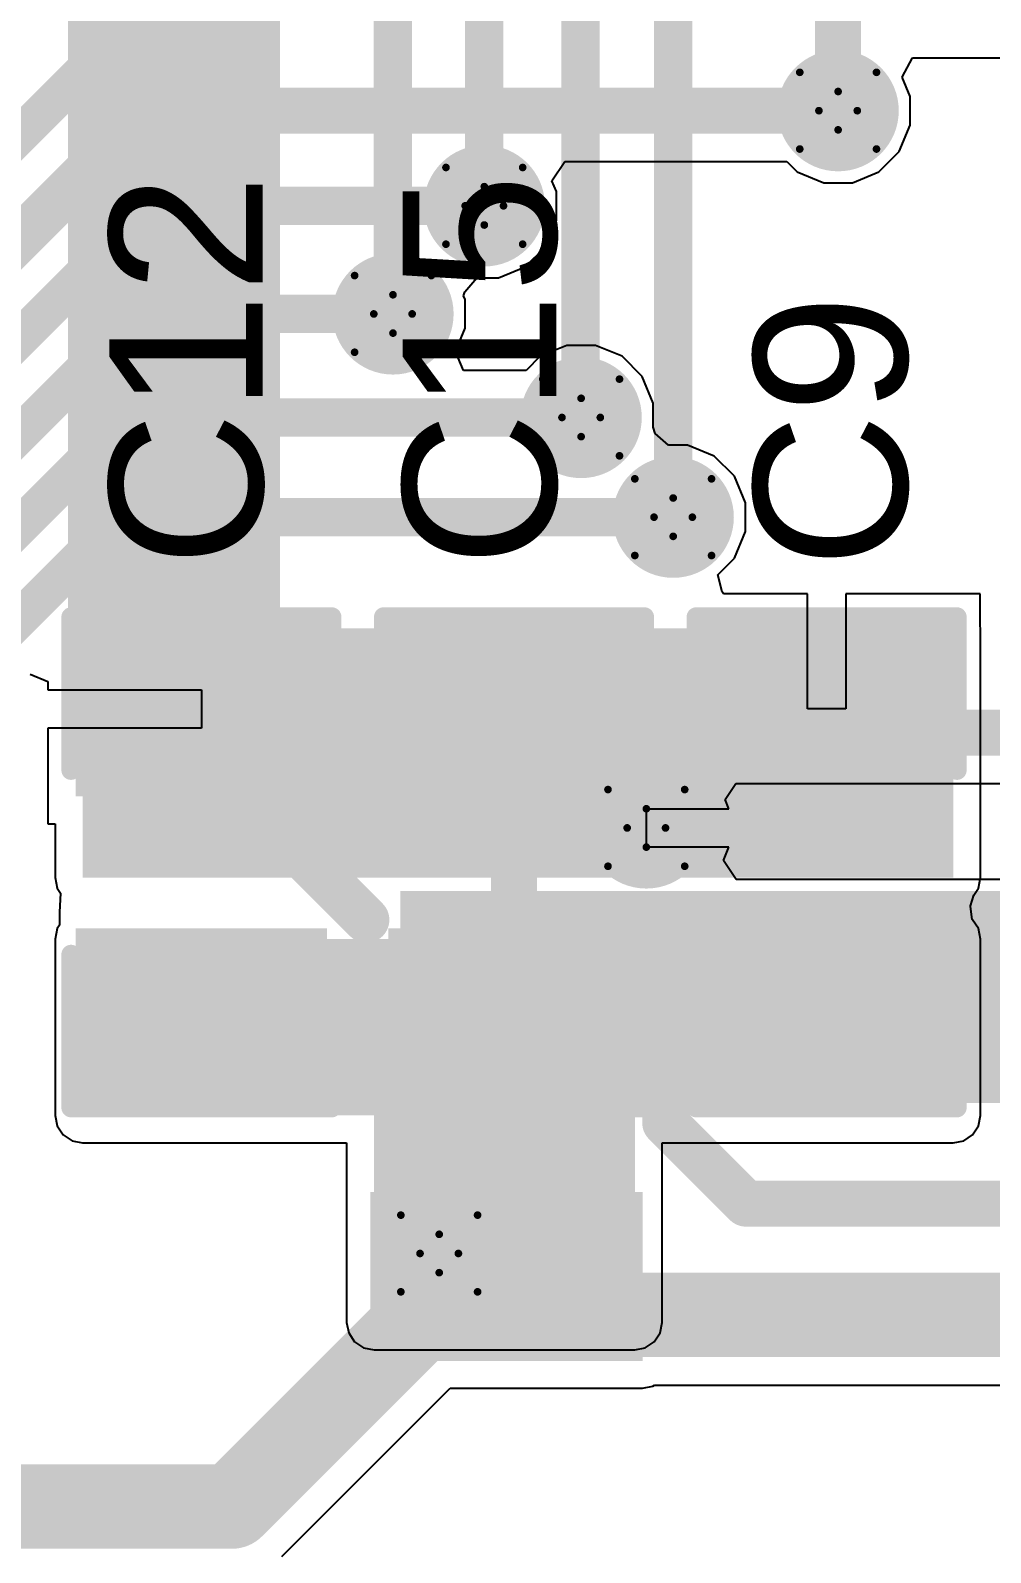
# Model space of a CAD drawing. Header units: inches. Extents: x -48 to 200, y -49 to 27.
# Drawn here: x 2.8284 to 3.0787, y 0.445 to 0.8419 of the extents above; entities that cross this region are included whole.
import ezdxf

# ---------------------------------------------------------------- set-up
doc = ezdxf.new("R2010")
doc.units = ezdxf.units.IN
doc.header["$MEASUREMENT"] = 0
for name, color, linetype in [('Bottom Layer', 5, 'Continuous'), ('Bottom Overlay', 54, 'Continuous'), ('Bottom Paste', 16, 'Continuous'), ('Bottom Solder', 6, 'Continuous'), ('Drill Drawing', 1, 'Continuous'), ('Top Layer', 1, 'Continuous'), ('Top Overlay', 2, 'Continuous'), ('Top Paste', 8, 'Continuous'), ('Top Solder', 216, 'Continuous'), ('Via Holes', 16, 'Continuous')]:
    doc.layers.add(name, color=color, linetype=linetype)
doc.styles.add('Arial', font='', dxfattribs={"height": 0.2})
doc.styles.get('Arial').set_extended_font_data('Arial')

# ---------------------------------------------------------------- blocks, each defined once
blk = doc.blocks.new('LQFP_100_B_37')
at = {"layer": 'Bottom Layer'}
for points in [[(0.28149605, -0.0925197), (0.32874015, -0.0925197), (0.32874015, -0.1043307), (0.28149605, -0.1043307)], [(0.28149605, -0.1122047), (0.32874015, -0.1122047), (0.32874015, -0.1240157), (0.28149605, -0.1240157)], [(0.28149605, -0.1318898), (0.32874015, -0.1318898), (0.32874015, -0.1437008), (0.28149605, -0.1437008)], [(0.28149605, -0.1515748), (0.32874015, -0.1515748), (0.32874015, -0.1633858), (0.28149605, -0.1633858)], [(0.28149605, -0.1712598), (0.32874015, -0.1712598), (0.32874015, -0.1830708), (0.28149605, -0.1830708)], [(0.28149605, -0.1909448), (0.32874015, -0.1909448), (0.32874015, -0.2027558), (0.28149605, -0.2027558)], [(0.28149605, -0.2106299), (0.32874015, -0.2106299), (0.32874015, -0.2224409), (0.28149605, -0.2224409)], [(0.28149605, -0.230315), (0.32874015, -0.230315), (0.32874015, -0.242126), (0.28149605, -0.242126)], [(0.0649606, -0.28149605), (0.0649606, -0.32874015), (0.0531496, -0.32874015), (0.0531496, -0.28149605)], [(0.0846457, -0.28149605), (0.0846457, -0.32874015), (0.0728347, -0.32874015), (0.0728347, -0.28149605)], [(0.1043307, -0.28149605), (0.1043307, -0.32874015), (0.0925197, -0.32874015), (0.0925197, -0.28149605)], [(0.1240158, -0.28149605), (0.1240158, -0.32874015), (0.1122048, -0.32874015), (0.1122048, -0.28149605)], [(0.1437008, -0.28149605), (0.1437008, -0.32874015), (0.1318898, -0.32874015), (0.1318898, -0.28149605)], [(0.1633858, -0.28149605), (0.1633858, -0.32874015), (0.1515748, -0.32874015), (0.1515748, -0.28149605)], [(0.1830709, -0.28149605), (0.1830709, -0.32874015), (0.1712599, -0.32874015), (0.1712599, -0.28149605)], [(0.2027559, -0.28149605), (0.2027559, -0.32874015), (0.1909449, -0.32874015), (0.1909449, -0.28149605)], [(0.222441, -0.28149605), (0.222441, -0.32874015), (0.21063, -0.32874015), (0.21063, -0.28149605)], [(0.242126, -0.28149605), (0.242126, -0.32874015), (0.230315, -0.32874015), (0.230315, -0.28149605)]]:
    blk.add_hatch(color=5, dxfattribs=at).paths.add_polyline_path(points)
at = {"layer": 'Bottom Paste'}
for points in [[(0.28149605, -0.0925197), (0.32874015, -0.0925197), (0.32874015, -0.1043307), (0.28149605, -0.1043307)], [(0.28149605, -0.1122047), (0.32874015, -0.1122047), (0.32874015, -0.1240157), (0.28149605, -0.1240157)], [(0.28149605, -0.1318898), (0.32874015, -0.1318898), (0.32874015, -0.1437008), (0.28149605, -0.1437008)], [(0.28149605, -0.1515748), (0.32874015, -0.1515748), (0.32874015, -0.1633858), (0.28149605, -0.1633858)], [(0.28149605, -0.1712598), (0.32874015, -0.1712598), (0.32874015, -0.1830708), (0.28149605, -0.1830708)], [(0.28149605, -0.1909448), (0.32874015, -0.1909448), (0.32874015, -0.2027558), (0.28149605, -0.2027558)], [(0.28149605, -0.2106299), (0.32874015, -0.2106299), (0.32874015, -0.2224409), (0.28149605, -0.2224409)], [(0.28149605, -0.230315), (0.32874015, -0.230315), (0.32874015, -0.242126), (0.28149605, -0.242126)], [(0.0649606, -0.28149605), (0.0649606, -0.32874015), (0.0531496, -0.32874015), (0.0531496, -0.28149605)], [(0.0846457, -0.28149605), (0.0846457, -0.32874015), (0.0728347, -0.32874015), (0.0728347, -0.28149605)], [(0.1043307, -0.28149605), (0.1043307, -0.32874015), (0.0925197, -0.32874015), (0.0925197, -0.28149605)], [(0.1240158, -0.28149605), (0.1240158, -0.32874015), (0.1122048, -0.32874015), (0.1122048, -0.28149605)], [(0.1437008, -0.28149605), (0.1437008, -0.32874015), (0.1318898, -0.32874015), (0.1318898, -0.28149605)], [(0.1633858, -0.28149605), (0.1633858, -0.32874015), (0.1515748, -0.32874015), (0.1515748, -0.28149605)], [(0.1830709, -0.28149605), (0.1830709, -0.32874015), (0.1712599, -0.32874015), (0.1712599, -0.28149605)], [(0.2027559, -0.28149605), (0.2027559, -0.32874015), (0.1909449, -0.32874015), (0.1909449, -0.28149605)], [(0.222441, -0.28149605), (0.222441, -0.32874015), (0.21063, -0.32874015), (0.21063, -0.28149605)], [(0.242126, -0.28149605), (0.242126, -0.32874015), (0.230315, -0.32874015), (0.230315, -0.28149605)]]:
    blk.add_hatch(color=16, dxfattribs=at).paths.add_polyline_path(points)
at = {"layer": 'Bottom Solder'}
for points in [[(0.27749605, -0.0885197), (0.33274015, -0.0885197), (0.33274015, -0.1083307), (0.27749605, -0.1083307)], [(0.27749605, -0.1082047), (0.33274015, -0.1082047), (0.33274015, -0.1280157), (0.27749605, -0.1280157)], [(0.27749605, -0.1278898), (0.33274015, -0.1278898), (0.33274015, -0.1477008), (0.27749605, -0.1477008)], [(0.27749605, -0.1475748), (0.33274015, -0.1475748), (0.33274015, -0.1673858), (0.27749605, -0.1673858)], [(0.27749605, -0.1672598), (0.33274015, -0.1672598), (0.33274015, -0.1870708), (0.27749605, -0.1870708)], [(0.27749605, -0.1869448), (0.33274015, -0.1869448), (0.33274015, -0.2067558), (0.27749605, -0.2067558)], [(0.27749605, -0.2066299), (0.33274015, -0.2066299), (0.33274015, -0.2264409), (0.27749605, -0.2264409)], [(0.27749605, -0.226315), (0.33274015, -0.226315), (0.33274015, -0.246126), (0.27749605, -0.246126)], [(0.0689606, -0.27749605), (0.0689606, -0.33274015), (0.0491496, -0.33274015), (0.0491496, -0.27749605)], [(0.0886457, -0.27749605), (0.0886457, -0.33274015), (0.0688347, -0.33274015), (0.0688347, -0.27749605)], [(0.1083307, -0.27749605), (0.1083307, -0.33274015), (0.0885197, -0.33274015), (0.0885197, -0.27749605)], [(0.1280158, -0.27749605), (0.1280158, -0.33274015), (0.1082048, -0.33274015), (0.1082048, -0.27749605)], [(0.1477008, -0.27749605), (0.1477008, -0.33274015), (0.1278898, -0.33274015), (0.1278898, -0.27749605)], [(0.1673858, -0.27749605), (0.1673858, -0.33274015), (0.1475748, -0.33274015), (0.1475748, -0.27749605)], [(0.1870709, -0.27749605), (0.1870709, -0.33274015), (0.1672599, -0.33274015), (0.1672599, -0.27749605)], [(0.2067559, -0.27749605), (0.2067559, -0.33274015), (0.1869449, -0.33274015), (0.1869449, -0.27749605)], [(0.226441, -0.27749605), (0.226441, -0.33274015), (0.20663, -0.33274015), (0.20663, -0.27749605)], [(0.246126, -0.27749605), (0.246126, -0.33274015), (0.226315, -0.33274015), (0.226315, -0.27749605)]]:
    blk.add_hatch(color=6, dxfattribs=at).paths.add_polyline_path(points)
at = {"layer": 'Bottom Overlay'}
blk.add_lwpolyline([(0.255, -0.285, 0.012, 0.012, 0), (0.285, -0.255, 0.012, 0.012, 0)], format="xyseb", dxfattribs=at)
for points in [[(0.282, -0.255, 0.006, 0.006, 1), (0.288, -0.255, 0.006, 0.006, 1)], [(0.252, -0.285, 0.006, 0.006, 1), (0.258, -0.285, 0.006, 0.006, 1)]]:
    blk.add_lwpolyline(points, format="xyseb", close=True, dxfattribs=at)
blk = doc.blocks.new('CAP_0805_63')
at = {"layer": 'Top Layer'}
for points in [[(-0.06, 0.03), (-0.02, 0.03), (-0.02, -0.03), (-0.06, -0.03)], [(0.02, 0.03), (0.06, 0.03), (0.06, -0.03), (0.02, -0.03)]]:
    blk.add_hatch(color=1, dxfattribs=at).paths.add_polyline_path(points)
at = {"layer": 'Top Paste'}
for points in [[(-0.06, 0.03), (-0.02, 0.03), (-0.02, -0.03), (-0.06, -0.03)], [(0.02, 0.03), (0.06, 0.03), (0.06, -0.03), (0.02, -0.03)]]:
    blk.add_hatch(color=8, dxfattribs=at).paths.add_polyline_path(points)
at = {"layer": 'Top Solder'}
for points in [[(-0.0627559, 0.0327559), (-0.0172441, 0.0327559), (-0.0172441, -0.0327559), (-0.0627559, -0.0327559)], [(0.0172441, 0.0327559), (0.0627559, 0.0327559), (0.0627559, -0.0327559), (0.0172441, -0.0327559)]]:
    blk.add_hatch(color=216, dxfattribs=at).paths.add_polyline_path(points)
at = {"layer": 'Top Overlay'}
for points in [[(-0.024, 0.034, 0.005, 0.005, 0), (-0.064, 0.034, 0.005, 0.005, 0)], [(-0.064, -0.034, 0.005, 0.005, 0), (-0.064, 0.034, 0.005, 0.005, 0)], [(0.064, 0.034, 0.005, 0.005, 0), (0.024, 0.034, 0.005, 0.005, 0)], [(0.064, -0.034, 0.005, 0.005, 0), (0.064, 0.034, 0.005, 0.005, 0)], [(-0.024, -0.034, 0.005, 0.005, 0), (-0.064, -0.034, 0.005, 0.005, 0)], [(0.064, -0.034, 0.005, 0.005, 0), (0.024, -0.034, 0.005, 0.005, 0)]]:
    blk.add_lwpolyline(points, format="xyseb", dxfattribs=at)
for points in [[(-0.06525, 0.034, 0.0025, 0.0025, 1), (-0.06275, 0.034, 0.0025, 0.0025, 1)], [(-0.06525, 0.034, 0.0025, 0.0025, 1), (-0.06275, 0.034, 0.0025, 0.0025, 1)], [(-0.02525, 0.034, 0.0025, 0.0025, 1), (-0.02275, 0.034, 0.0025, 0.0025, 1)], [(0.02275, 0.034, 0.0025, 0.0025, 1), (0.02525, 0.034, 0.0025, 0.0025, 1)], [(0.06275, 0.034, 0.0025, 0.0025, 1), (0.06525, 0.034, 0.0025, 0.0025, 1)], [(0.06275, 0.034, 0.0025, 0.0025, 1), (0.06525, 0.034, 0.0025, 0.0025, 1)], [(-0.06525, -0.034, 0.0025, 0.0025, 1), (-0.06275, -0.034, 0.0025, 0.0025, 1)], [(-0.06525, -0.034, 0.0025, 0.0025, 1), (-0.06275, -0.034, 0.0025, 0.0025, 1)], [(-0.02525, -0.034, 0.0025, 0.0025, 1), (-0.02275, -0.034, 0.0025, 0.0025, 1)], [(0.02275, -0.034, 0.0025, 0.0025, 1), (0.02525, -0.034, 0.0025, 0.0025, 1)], [(0.06275, -0.034, 0.0025, 0.0025, 1), (0.06525, -0.034, 0.0025, 0.0025, 1)], [(0.06275, -0.034, 0.0025, 0.0025, 1), (0.06525, -0.034, 0.0025, 0.0025, 1)]]:
    blk.add_lwpolyline(points, format="xyseb", close=True, dxfattribs=at)
blk = doc.blocks.new('CAP_0805_66')
at = {"layer": 'Top Layer'}
for points in [[(-0.06, 0.03), (-0.02, 0.03), (-0.02, -0.03), (-0.06, -0.03)], [(0.02, 0.03), (0.06, 0.03), (0.06, -0.03), (0.02, -0.03)]]:
    blk.add_hatch(color=1, dxfattribs=at).paths.add_polyline_path(points)
at = {"layer": 'Top Paste'}
for points in [[(-0.06, 0.03), (-0.02, 0.03), (-0.02, -0.03), (-0.06, -0.03)], [(0.02, 0.03), (0.06, 0.03), (0.06, -0.03), (0.02, -0.03)]]:
    blk.add_hatch(color=8, dxfattribs=at).paths.add_polyline_path(points)
at = {"layer": 'Top Solder'}
for points in [[(-0.0627559, 0.0327559), (-0.0172441, 0.0327559), (-0.0172441, -0.0327559), (-0.0627559, -0.0327559)], [(0.0172441, 0.0327559), (0.0627559, 0.0327559), (0.0627559, -0.0327559), (0.0172441, -0.0327559)]]:
    blk.add_hatch(color=216, dxfattribs=at).paths.add_polyline_path(points)
at = {"layer": 'Top Overlay'}
for points in [[(-0.064, -0.034, 0.005, 0.005, 0), (-0.064, 0.034, 0.005, 0.005, 0)], [(-0.024, 0.034, 0.005, 0.005, 0), (-0.064, 0.034, 0.005, 0.005, 0)], [(0.064, 0.034, 0.005, 0.005, 0), (0.024, 0.034, 0.005, 0.005, 0)], [(0.064, -0.034, 0.005, 0.005, 0), (0.064, 0.034, 0.005, 0.005, 0)], [(-0.024, -0.034, 0.005, 0.005, 0), (-0.064, -0.034, 0.005, 0.005, 0)], [(0.064, -0.034, 0.005, 0.005, 0), (0.024, -0.034, 0.005, 0.005, 0)]]:
    blk.add_lwpolyline(points, format="xyseb", dxfattribs=at)
for points in [[(-0.06525, 0.034, 0.0025, 0.0025, 1), (-0.06275, 0.034, 0.0025, 0.0025, 1)], [(-0.06525, 0.034, 0.0025, 0.0025, 1), (-0.06275, 0.034, 0.0025, 0.0025, 1)], [(-0.02525, 0.034, 0.0025, 0.0025, 1), (-0.02275, 0.034, 0.0025, 0.0025, 1)], [(0.02275, 0.034, 0.0025, 0.0025, 1), (0.02525, 0.034, 0.0025, 0.0025, 1)], [(0.06275, 0.034, 0.0025, 0.0025, 1), (0.06525, 0.034, 0.0025, 0.0025, 1)], [(0.06275, 0.034, 0.0025, 0.0025, 1), (0.06525, 0.034, 0.0025, 0.0025, 1)], [(-0.06525, -0.034, 0.0025, 0.0025, 1), (-0.06275, -0.034, 0.0025, 0.0025, 1)], [(-0.06525, -0.034, 0.0025, 0.0025, 1), (-0.06275, -0.034, 0.0025, 0.0025, 1)], [(-0.02525, -0.034, 0.0025, 0.0025, 1), (-0.02275, -0.034, 0.0025, 0.0025, 1)], [(0.02275, -0.034, 0.0025, 0.0025, 1), (0.02525, -0.034, 0.0025, 0.0025, 1)], [(0.06275, -0.034, 0.0025, 0.0025, 1), (0.06525, -0.034, 0.0025, 0.0025, 1)], [(0.06275, -0.034, 0.0025, 0.0025, 1), (0.06525, -0.034, 0.0025, 0.0025, 1)]]:
    blk.add_lwpolyline(points, format="xyseb", close=True, dxfattribs=at)
blk = doc.blocks.new('CAP_0805_69')
at = {"layer": 'Top Layer'}
for points in [[(-0.06, 0.03), (-0.02, 0.03), (-0.02, -0.03), (-0.06, -0.03)], [(0.02, 0.03), (0.06, 0.03), (0.06, -0.03), (0.02, -0.03)]]:
    blk.add_hatch(color=1, dxfattribs=at).paths.add_polyline_path(points)
at = {"layer": 'Top Paste'}
for points in [[(-0.06, 0.03), (-0.02, 0.03), (-0.02, -0.03), (-0.06, -0.03)], [(0.02, 0.03), (0.06, 0.03), (0.06, -0.03), (0.02, -0.03)]]:
    blk.add_hatch(color=8, dxfattribs=at).paths.add_polyline_path(points)
at = {"layer": 'Top Solder'}
for points in [[(-0.0627559, 0.0327559), (-0.0172441, 0.0327559), (-0.0172441, -0.0327559), (-0.0627559, -0.0327559)], [(0.0172441, 0.0327559), (0.0627559, 0.0327559), (0.0627559, -0.0327559), (0.0172441, -0.0327559)]]:
    blk.add_hatch(color=216, dxfattribs=at).paths.add_polyline_path(points)
at = {"layer": 'Top Overlay'}
for points in [[(-0.024, 0.034, 0.005, 0.005, 0), (-0.064, 0.034, 0.005, 0.005, 0)], [(-0.064, -0.034, 0.005, 0.005, 0), (-0.064, 0.034, 0.005, 0.005, 0)], [(0.064, 0.034, 0.005, 0.005, 0), (0.024, 0.034, 0.005, 0.005, 0)], [(0.064, -0.034, 0.005, 0.005, 0), (0.064, 0.034, 0.005, 0.005, 0)], [(-0.024, -0.034, 0.005, 0.005, 0), (-0.064, -0.034, 0.005, 0.005, 0)], [(0.064, -0.034, 0.005, 0.005, 0), (0.024, -0.034, 0.005, 0.005, 0)]]:
    blk.add_lwpolyline(points, format="xyseb", dxfattribs=at)
for points in [[(-0.06525, 0.034, 0.0025, 0.0025, 1), (-0.06275, 0.034, 0.0025, 0.0025, 1)], [(-0.06525, 0.034, 0.0025, 0.0025, 1), (-0.06275, 0.034, 0.0025, 0.0025, 1)], [(-0.02525, 0.034, 0.0025, 0.0025, 1), (-0.02275, 0.034, 0.0025, 0.0025, 1)], [(0.02275, 0.034, 0.0025, 0.0025, 1), (0.02525, 0.034, 0.0025, 0.0025, 1)], [(0.06275, 0.034, 0.0025, 0.0025, 1), (0.06525, 0.034, 0.0025, 0.0025, 1)], [(0.06275, 0.034, 0.0025, 0.0025, 1), (0.06525, 0.034, 0.0025, 0.0025, 1)], [(-0.06525, -0.034, 0.0025, 0.0025, 1), (-0.06275, -0.034, 0.0025, 0.0025, 1)], [(-0.06525, -0.034, 0.0025, 0.0025, 1), (-0.06275, -0.034, 0.0025, 0.0025, 1)], [(-0.02525, -0.034, 0.0025, 0.0025, 1), (-0.02275, -0.034, 0.0025, 0.0025, 1)], [(0.02275, -0.034, 0.0025, 0.0025, 1), (0.02525, -0.034, 0.0025, 0.0025, 1)], [(0.06275, -0.034, 0.0025, 0.0025, 1), (0.06525, -0.034, 0.0025, 0.0025, 1)], [(0.06275, -0.034, 0.0025, 0.0025, 1), (0.06525, -0.034, 0.0025, 0.0025, 1)]]:
    blk.add_lwpolyline(points, format="xyseb", close=True, dxfattribs=at)

msp = doc.modelspace()

# ---------------------------------------------------------------- hatches: boundary and pattern name
at = {"layer": 'Bottom Layer'}
h = msp.add_hatch(color=5, dxfattribs=at)
edge = h.paths.add_edge_path()
edge.add_arc((3.039, 0.821), 0.011811, 0, 360)
h = msp.add_hatch(color=5, dxfattribs=at)
edge = h.paths.add_edge_path()
edge.add_arc((2.9467558, 0.796189), 0.011811, 0, 360)
h = msp.add_hatch(color=5, dxfattribs=at)
edge = h.paths.add_edge_path()
edge.add_arc((2.9229448, 0.768), 0.011811, 0, 360)
h = msp.add_hatch(color=5, dxfattribs=at)
edge = h.paths.add_edge_path()
edge.add_arc((2.972, 0.741), 0.011811, 0, 360)
h = msp.add_hatch(color=5, dxfattribs=at)
edge = h.paths.add_edge_path()
edge.add_arc((2.996, 0.715), 0.011811, 0, 360)
h = msp.add_hatch(color=5, dxfattribs=at)
edge = h.paths.add_edge_path()
edge.add_arc((2.989, 0.6339685), 0.011811, 0, 360)
msp.add_hatch(color=5, dxfattribs=at).paths.add_polyline_path([(2.917, 0.495), (2.988, 0.495), (2.988, 0.539), (2.917, 0.539)])
h = msp.add_hatch(color=5, dxfattribs=at)
edge = h.paths.add_edge_path()
edge.add_arc((2.935, 0.523), 0.011811, 0, 360)
at = {"layer": 'Bottom Solder'}
h = msp.add_hatch(color=6, dxfattribs=at)
edge = h.paths.add_edge_path()
edge.add_arc((3.039, 0.821), 0.015811, 0, 360)
h = msp.add_hatch(color=6, dxfattribs=at)
edge = h.paths.add_edge_path()
edge.add_arc((2.9467558, 0.796189), 0.015811, 0, 360)
h = msp.add_hatch(color=6, dxfattribs=at)
edge = h.paths.add_edge_path()
edge.add_arc((2.9229448, 0.768), 0.015811, 0, 360)
h = msp.add_hatch(color=6, dxfattribs=at)
edge = h.paths.add_edge_path()
edge.add_arc((2.972, 0.741), 0.015811, 0, 360)
h = msp.add_hatch(color=6, dxfattribs=at)
edge = h.paths.add_edge_path()
edge.add_arc((2.996, 0.715), 0.015811, 0, 360)
h = msp.add_hatch(color=6, dxfattribs=at)
edge = h.paths.add_edge_path()
edge.add_arc((2.989, 0.6339685), 0.015811, 0, 360)
h = msp.add_hatch(color=6, dxfattribs=at)
edge = h.paths.add_edge_path()
edge.add_arc((2.935, 0.523), 0.015811, 0, 360)
at = {"layer": 'Top Layer'}
h = msp.add_hatch(color=1, dxfattribs=at)
edge = h.paths.add_edge_path()
edge.add_arc((3.039, 0.821), 0.011811, 0, 360)
h = msp.add_hatch(color=1, dxfattribs=at)
edge = h.paths.add_edge_path()
edge.add_arc((2.9467558, 0.796189), 0.011811, 0, 360)
h = msp.add_hatch(color=1, dxfattribs=at)
edge = h.paths.add_edge_path()
edge.add_arc((2.9229448, 0.768), 0.011811, 0, 360)
h = msp.add_hatch(color=1, dxfattribs=at)
edge = h.paths.add_edge_path()
edge.add_arc((2.972, 0.741), 0.011811, 0, 360)
h = msp.add_hatch(color=1, dxfattribs=at)
edge = h.paths.add_edge_path()
edge.add_arc((2.996, 0.715), 0.011811, 0, 360)
for points in [[(2.842, 0.621), (3.069, 0.621), (3.069, 0.686), (2.842, 0.686)], [(2.842, 0.559), (3.069, 0.559), (3.069, 0.605), (2.842, 0.605)], [(2.918, 0.505), (2.986, 0.505), (2.986, 0.565), (2.918, 0.565)]]:
    msp.add_hatch(color=1, dxfattribs=at).paths.add_polyline_path(points)
h = msp.add_hatch(color=1, dxfattribs=at)
edge = h.paths.add_edge_path()
edge.add_arc((2.989, 0.6339685), 0.011811, 0, 360)
h = msp.add_hatch(color=1, dxfattribs=at)
edge = h.paths.add_edge_path()
edge.add_arc((2.935, 0.523), 0.011811, 0, 360)
at = {"layer": 'Top Solder'}
h = msp.add_hatch(color=216, dxfattribs=at)
edge = h.paths.add_edge_path()
edge.add_arc((3.039, 0.821), 0.015811, 0, 360)
h = msp.add_hatch(color=216, dxfattribs=at)
edge = h.paths.add_edge_path()
edge.add_arc((2.9467558, 0.796189), 0.015811, 0, 360)
h = msp.add_hatch(color=216, dxfattribs=at)
edge = h.paths.add_edge_path()
edge.add_arc((2.9229448, 0.768), 0.015811, 0, 360)
h = msp.add_hatch(color=216, dxfattribs=at)
edge = h.paths.add_edge_path()
edge.add_arc((2.972, 0.741), 0.015811, 0, 360)
h = msp.add_hatch(color=216, dxfattribs=at)
edge = h.paths.add_edge_path()
edge.add_arc((2.996, 0.715), 0.015811, 0, 360)
h = msp.add_hatch(color=216, dxfattribs=at)
edge = h.paths.add_edge_path()
edge.add_arc((2.989, 0.6339685), 0.015811, 0, 360)
h = msp.add_hatch(color=216, dxfattribs=at)
edge = h.paths.add_edge_path()
edge.add_arc((2.935, 0.523), 0.015811, 0, 360)
at = {"layer": 'Via Holes'}
h = msp.add_hatch(color=7, dxfattribs=at)
edge = h.paths.add_edge_path()
edge.add_arc((3.039, 0.821), 0.0059055, 0, 360)
h = msp.add_hatch(color=7, dxfattribs=at)
edge = h.paths.add_edge_path()
edge.add_arc((2.9467558, 0.796189), 0.0059055, 0, 360)
h = msp.add_hatch(color=7, dxfattribs=at)
edge = h.paths.add_edge_path()
edge.add_arc((2.9229448, 0.768), 0.0059055, 0, 360)
h = msp.add_hatch(color=7, dxfattribs=at)
edge = h.paths.add_edge_path()
edge.add_arc((2.972, 0.741), 0.0059055, 0, 360)
h = msp.add_hatch(color=7, dxfattribs=at)
edge = h.paths.add_edge_path()
edge.add_arc((2.996, 0.715), 0.0059055, 0, 360)
h = msp.add_hatch(color=7, dxfattribs=at)
edge = h.paths.add_edge_path()
edge.add_arc((2.989, 0.6339685), 0.0059055, 0, 360)
h = msp.add_hatch(color=7, dxfattribs=at)
edge = h.paths.add_edge_path()
edge.add_arc((2.935, 0.523), 0.0059055, 0, 360)

# ---------------------------------------------------------------- linework, layer by layer
at = {"layer": 'Bottom Layer'}
for p, q in [((3.0095433, 0.6413674), (3.0123212, 0.6455248)), ((3.0123212, 0.6455248), (3.2557795, 0.6455248)), ((3.010537, 0.6389685), (3.0095433, 0.6413674)), ((2.989, 0.6289685), (2.989, 0.6389685)), ((2.989, 0.6389685), (3.010537, 0.6389685)), ((3.010537, 0.6289685), (2.989, 0.6289685)), ((3.0091019, 0.625504), (3.010537, 0.6289685)), ((3.0124429, 0.6205039), (3.0091019, 0.625504)), ((3.420126, 0.6205039), (3.0124429, 0.6205039)), ((2.988, 0.4878629), (2.9907312, 0.4884062)), ((2.9907312, 0.4884062), (2.9910922, 0.4886474)), ((2.9910922, 0.4886474), (3.379, 0.4886474)), ((2.8939772, 0.4440228), (2.9378174, 0.4878629)), ((2.9378174, 0.4878629), (2.988, 0.4878629))]:
    msp.add_line(p, q, dxfattribs=at)
for points in [[(3.039, 0.821, 0.012, 0.012, 0), (3.039, 0.987088, 0.012, 0.012, 0)], [(2.996, 0.715, 0.01, 0.01, 0), (2.996, 0.907, 0.01, 0.01, 0)], [(2.9467558, 0.796189, 0.01, 0.01, 0), (2.9467558, 0.9005666, 0.01, 0.01, 0)], [(2.971811, 0.741, 0.01, 0.01, 0), (2.971811, 0.9033502, 0.01, 0.01, 0)], [(2.9229448, 0.768, 0.01, 0.01, 0), (2.9229448, 0.8965386, 0.01, 0.01, 0)], [(2.8658819, 0.6587795, 0.012, 0.012, 0), (3.2557795, 0.6587795, 0.012, 0.012, 0)], [(2.9544646, 0.6270493, 0.012, 0.012, 0), (2.9614941, 0.6340788, 0.012, 0.012, 0)], [(2.9614941, 0.6340788, 0.012, 0.012, 0), (2.9938897, 0.6340788, 0.012, 0.012, 0)], [(2.9938897, 0.6340788, 0.012, 0.012, 0), (2.994, 0.6339685, 0.012, 0.012, 0)], [(2.9544646, 0.5898819, 0.012, 0.012, 0), (2.9544646, 0.6270493, 0.012, 0.012, 0)], [(2.9740748, 0.589807, 0.012, 0.012, 0), (2.9741497, 0.5898819, 0.012, 0.012, 0)], [(2.9938347, 0.5898819, 0.012, 0.012, 0), (2.9939292, 0.5897874, 0.012, 0.012, 0)], [(2.9939292, 0.5570709, 0.012, 0.012, 0), (2.9939292, 0.5897874, 0.012, 0.012, 0)], [(2.9740748, 0.523, 0.012, 0.012, 0), (2.9740748, 0.581807, 0.012, 0.012, 0)], [(2.934874, 0.5230748, 0.012, 0.012, 0), (2.934874, 0.5722598, 0.012, 0.012, 0)], [(2.9939292, 0.5570709, 0.012, 0.012, 0), (3.0150001, 0.536, 0.012, 0.012, 0)], [(3.0150001, 0.536, 0.012, 0.012, 0), (3.171189, 0.536, 0.012, 0.012, 0)], [(2.935, 0.511, 0.022, 0.022, 0), (2.935, 0.523, 0.022, 0.022, 0)], [(2.935, 0.523, 0.022, 0.022, 0), (2.941, 0.517, 0.022, 0.022, 0)], [(2.941, 0.517, 0.022, 0.022, 0), (2.951, 0.507, 0.022, 0.022, 0)], [(2.9740748, 0.5150748, 0.012, 0.012, 0), (2.9740748, 0.523, 0.012, 0.012, 0)], [(2.928, 0.505, 0.022, 0.022, 0), (2.934, 0.511, 0.022, 0.022, 0)], [(2.934, 0.511, 0.022, 0.022, 0), (2.935, 0.511, 0.022, 0.022, 0)], [(2.928, 0.504, 0.022, 0.022, 0), (2.928, 0.505, 0.022, 0.022, 0)], [(2.9740748, 0.507, 0.022, 0.022, 0), (3.379, 0.507, 0.022, 0.022, 0)], [(2.881, 0.457, 0.022, 0.022, 0), (2.928, 0.504, 0.022, 0.022, 0)], [(2.497, 0.457, 0.022, 0.022, 0), (2.881, 0.457, 0.022, 0.022, 0)]]:
    msp.add_lwpolyline(points, format="xyseb", dxfattribs=at)
for points in [[(3.036, 0.821, 0.006, 0.006, 1), (3.042, 0.821, 0.006, 0.006, 1)], [(2.9442558, 0.796189, 0.005, 0.005, 1), (2.9492558, 0.796189, 0.005, 0.005, 1)], [(2.9204448, 0.768, 0.005, 0.005, 1), (2.9254448, 0.768, 0.005, 0.005, 1)], [(2.969311, 0.741, 0.005, 0.005, 1), (2.974311, 0.741, 0.005, 0.005, 1)], [(2.9935, 0.715, 0.005, 0.005, 1), (2.9985, 0.715, 0.005, 0.005, 1)], [(2.8628819, 0.6587795, 0.006, 0.006, 1), (2.8688819, 0.6587795, 0.006, 0.006, 1)], [(2.9584941, 0.6340788, 0.006, 0.006, 1), (2.9644941, 0.6340788, 0.006, 0.006, 1)], [(2.9584941, 0.6340788, 0.006, 0.006, 1), (2.9644941, 0.6340788, 0.006, 0.006, 1)], [(2.9908897, 0.6340788, 0.006, 0.006, 1), (2.9968897, 0.6340788, 0.006, 0.006, 1)], [(2.9908897, 0.6340788, 0.006, 0.006, 1), (2.9968897, 0.6340788, 0.006, 0.006, 1)], [(2.991, 0.6339685, 0.006, 0.006, 1), (2.997, 0.6339685, 0.006, 0.006, 1)], [(2.9514646, 0.6270493, 0.006, 0.006, 1), (2.9574646, 0.6270493, 0.006, 0.006, 1)], [(2.9514646, 0.6270493, 0.006, 0.006, 1), (2.9574646, 0.6270493, 0.006, 0.006, 1)], [(2.9514646, 0.5898819, 0.006, 0.006, 1), (2.9574646, 0.5898819, 0.006, 0.006, 1)], [(2.9710748, 0.589807, 0.006, 0.006, 1), (2.9770748, 0.589807, 0.006, 0.006, 1)], [(2.9711497, 0.5898819, 0.006, 0.006, 1), (2.9771497, 0.5898819, 0.006, 0.006, 1)], [(2.9908347, 0.5898819, 0.006, 0.006, 1), (2.9968347, 0.5898819, 0.006, 0.006, 1)], [(2.9909292, 0.5897874, 0.006, 0.006, 1), (2.9969292, 0.5897874, 0.006, 0.006, 1)], [(2.9909292, 0.5897874, 0.006, 0.006, 1), (2.9969292, 0.5897874, 0.006, 0.006, 1)], [(2.9710748, 0.581807, 0.006, 0.006, 1), (2.9770748, 0.581807, 0.006, 0.006, 1)], [(2.931874, 0.5722598, 0.006, 0.006, 1), (2.937874, 0.5722598, 0.006, 0.006, 1)], [(2.9909292, 0.5570709, 0.006, 0.006, 1), (2.9969292, 0.5570709, 0.006, 0.006, 1)], [(2.9909292, 0.5570709, 0.006, 0.006, 1), (2.9969292, 0.5570709, 0.006, 0.006, 1)], [(3.0120001, 0.536, 0.006, 0.006, 1), (3.0180001, 0.536, 0.006, 0.006, 1)], [(3.0120001, 0.536, 0.006, 0.006, 1), (3.0180001, 0.536, 0.006, 0.006, 1)], [(2.9295, 0.523, 0.011, 0.011, 1), (2.9405, 0.523, 0.011, 0.011, 1)], [(2.9295, 0.523, 0.011, 0.011, 1), (2.9405, 0.523, 0.011, 0.011, 1)], [(2.931874, 0.5230748, 0.006, 0.006, 1), (2.937874, 0.5230748, 0.006, 0.006, 1)], [(2.9355, 0.517, 0.011, 0.011, 1), (2.9465, 0.517, 0.011, 0.011, 1)], [(2.9355, 0.517, 0.011, 0.011, 1), (2.9465, 0.517, 0.011, 0.011, 1)], [(2.9710748, 0.523, 0.006, 0.006, 1), (2.9770748, 0.523, 0.006, 0.006, 1)], [(2.9710748, 0.523, 0.006, 0.006, 1), (2.9770748, 0.523, 0.006, 0.006, 1)], [(2.9285, 0.511, 0.011, 0.011, 1), (2.9395, 0.511, 0.011, 0.011, 1)], [(2.9285, 0.511, 0.011, 0.011, 1), (2.9395, 0.511, 0.011, 0.011, 1)], [(2.9295, 0.511, 0.011, 0.011, 1), (2.9405, 0.511, 0.011, 0.011, 1)], [(2.9295, 0.511, 0.011, 0.011, 1), (2.9405, 0.511, 0.011, 0.011, 1)], [(2.9710748, 0.5150748, 0.006, 0.006, 1), (2.9770748, 0.5150748, 0.006, 0.006, 1)], [(2.9225, 0.505, 0.011, 0.011, 1), (2.9335, 0.505, 0.011, 0.011, 1)], [(2.9225, 0.505, 0.011, 0.011, 1), (2.9335, 0.505, 0.011, 0.011, 1)], [(2.9455, 0.507, 0.011, 0.011, 1), (2.9565, 0.507, 0.011, 0.011, 1)], [(2.9685748, 0.507, 0.011, 0.011, 1), (2.9795748, 0.507, 0.011, 0.011, 1)], [(2.9225, 0.504, 0.011, 0.011, 1), (2.9335, 0.504, 0.011, 0.011, 1)], [(2.9225, 0.504, 0.011, 0.011, 1), (2.9335, 0.504, 0.011, 0.011, 1)], [(2.8755, 0.457, 0.011, 0.011, 1), (2.8865, 0.457, 0.011, 0.011, 1)], [(2.8755, 0.457, 0.011, 0.011, 1), (2.8865, 0.457, 0.011, 0.011, 1)]]:
    msp.add_lwpolyline(points, format="xyseb", close=True, dxfattribs=at)
at = {"layer": 'Drill Drawing'}
for points in [[(3.029, 0.831, 0.002, 0.002, 0), (3.039, 0.826, 0.002, 0.002, 0)], [(3.029, 0.831, 0.002, 0.002, 0), (3.034, 0.821, 0.002, 0.002, 0)], [(3.039, 0.826, 0.002, 0.002, 0), (3.049, 0.831, 0.002, 0.002, 0)], [(3.044, 0.821, 0.002, 0.002, 0), (3.049, 0.831, 0.002, 0.002, 0)], [(3.029, 0.811, 0.002, 0.002, 0), (3.034, 0.821, 0.002, 0.002, 0)], [(3.044, 0.821, 0.002, 0.002, 0), (3.049, 0.811, 0.002, 0.002, 0)], [(3.029, 0.811, 0.002, 0.002, 0), (3.039, 0.816, 0.002, 0.002, 0)], [(3.039, 0.816, 0.002, 0.002, 0), (3.049, 0.811, 0.002, 0.002, 0)], [(2.9367558, 0.806189, 0.002, 0.002, 0), (2.9467558, 0.801189, 0.002, 0.002, 0)], [(2.9367558, 0.806189, 0.002, 0.002, 0), (2.9417558, 0.796189, 0.002, 0.002, 0)], [(2.9467558, 0.801189, 0.002, 0.002, 0), (2.9567558, 0.806189, 0.002, 0.002, 0)], [(2.9517558, 0.796189, 0.002, 0.002, 0), (2.9567558, 0.806189, 0.002, 0.002, 0)], [(2.9367558, 0.786189, 0.002, 0.002, 0), (2.9417558, 0.796189, 0.002, 0.002, 0)], [(2.9517558, 0.796189, 0.002, 0.002, 0), (2.9567558, 0.786189, 0.002, 0.002, 0)], [(2.9367558, 0.786189, 0.002, 0.002, 0), (2.9467558, 0.791189, 0.002, 0.002, 0)], [(2.9467558, 0.791189, 0.002, 0.002, 0), (2.9567558, 0.786189, 0.002, 0.002, 0)], [(2.9129448, 0.778, 0.002, 0.002, 0), (2.9229448, 0.773, 0.002, 0.002, 0)], [(2.9129448, 0.778, 0.002, 0.002, 0), (2.9179448, 0.768, 0.002, 0.002, 0)], [(2.9229448, 0.773, 0.002, 0.002, 0), (2.9329448, 0.778, 0.002, 0.002, 0)], [(2.9279448, 0.768, 0.002, 0.002, 0), (2.9329448, 0.778, 0.002, 0.002, 0)], [(2.9129448, 0.758, 0.002, 0.002, 0), (2.9179448, 0.768, 0.002, 0.002, 0)], [(2.9279448, 0.768, 0.002, 0.002, 0), (2.9329448, 0.758, 0.002, 0.002, 0)], [(2.9129448, 0.758, 0.002, 0.002, 0), (2.9229448, 0.763, 0.002, 0.002, 0)], [(2.9229448, 0.763, 0.002, 0.002, 0), (2.9329448, 0.758, 0.002, 0.002, 0)], [(2.962, 0.751, 0.002, 0.002, 0), (2.972, 0.746, 0.002, 0.002, 0)], [(2.962, 0.751, 0.002, 0.002, 0), (2.967, 0.741, 0.002, 0.002, 0)], [(2.972, 0.746, 0.002, 0.002, 0), (2.982, 0.751, 0.002, 0.002, 0)], [(2.977, 0.741, 0.002, 0.002, 0), (2.982, 0.751, 0.002, 0.002, 0)], [(2.962, 0.731, 0.002, 0.002, 0), (2.967, 0.741, 0.002, 0.002, 0)], [(2.977, 0.741, 0.002, 0.002, 0), (2.982, 0.731, 0.002, 0.002, 0)], [(2.962, 0.731, 0.002, 0.002, 0), (2.972, 0.736, 0.002, 0.002, 0)], [(2.972, 0.736, 0.002, 0.002, 0), (2.982, 0.731, 0.002, 0.002, 0)], [(2.986, 0.725, 0.002, 0.002, 0), (2.996, 0.72, 0.002, 0.002, 0)], [(2.986, 0.725, 0.002, 0.002, 0), (2.991, 0.715, 0.002, 0.002, 0)], [(2.996, 0.72, 0.002, 0.002, 0), (3.006, 0.725, 0.002, 0.002, 0)], [(3.001, 0.715, 0.002, 0.002, 0), (3.006, 0.725, 0.002, 0.002, 0)], [(2.986, 0.705, 0.002, 0.002, 0), (2.991, 0.715, 0.002, 0.002, 0)], [(3.001, 0.715, 0.002, 0.002, 0), (3.006, 0.705, 0.002, 0.002, 0)], [(2.986, 0.705, 0.002, 0.002, 0), (2.996, 0.71, 0.002, 0.002, 0)], [(2.996, 0.71, 0.002, 0.002, 0), (3.006, 0.705, 0.002, 0.002, 0)], [(2.979, 0.6439685, 0.002, 0.002, 0), (2.989, 0.6389685, 0.002, 0.002, 0)], [(2.979, 0.6439685, 0.002, 0.002, 0), (2.984, 0.6339685, 0.002, 0.002, 0)], [(2.989, 0.6389685, 0.002, 0.002, 0), (2.999, 0.6439685, 0.002, 0.002, 0)], [(2.994, 0.6339685, 0.002, 0.002, 0), (2.999, 0.6439685, 0.002, 0.002, 0)], [(2.979, 0.6239685, 0.002, 0.002, 0), (2.984, 0.6339685, 0.002, 0.002, 0)], [(2.994, 0.6339685, 0.002, 0.002, 0), (2.999, 0.6239685, 0.002, 0.002, 0)], [(2.979, 0.6239685, 0.002, 0.002, 0), (2.989, 0.6289685, 0.002, 0.002, 0)], [(2.989, 0.6289685, 0.002, 0.002, 0), (2.999, 0.6239685, 0.002, 0.002, 0)], [(2.925, 0.533, 0.002, 0.002, 0), (2.935, 0.528, 0.002, 0.002, 0)], [(2.925, 0.533, 0.002, 0.002, 0), (2.93, 0.523, 0.002, 0.002, 0)], [(2.935, 0.528, 0.002, 0.002, 0), (2.945, 0.533, 0.002, 0.002, 0)], [(2.94, 0.523, 0.002, 0.002, 0), (2.945, 0.533, 0.002, 0.002, 0)], [(2.925, 0.513, 0.002, 0.002, 0), (2.93, 0.523, 0.002, 0.002, 0)], [(2.94, 0.523, 0.002, 0.002, 0), (2.945, 0.513, 0.002, 0.002, 0)], [(2.925, 0.513, 0.002, 0.002, 0), (2.935, 0.518, 0.002, 0.002, 0)], [(2.935, 0.518, 0.002, 0.002, 0), (2.945, 0.513, 0.002, 0.002, 0)]]:
    msp.add_lwpolyline(points, format="xyseb", dxfattribs=at)
for points in [[(3.0285, 0.831, 0.001, 0.001, 1), (3.0295, 0.831, 0.001, 0.001, 1)], [(3.0285, 0.831, 0.001, 0.001, 1), (3.0295, 0.831, 0.001, 0.001, 1)], [(3.0485, 0.831, 0.001, 0.001, 1), (3.0495, 0.831, 0.001, 0.001, 1)], [(3.0485, 0.831, 0.001, 0.001, 1), (3.0495, 0.831, 0.001, 0.001, 1)], [(3.0385, 0.826, 0.001, 0.001, 1), (3.0395, 0.826, 0.001, 0.001, 1)], [(3.0385, 0.826, 0.001, 0.001, 1), (3.0395, 0.826, 0.001, 0.001, 1)], [(3.0335, 0.821, 0.001, 0.001, 1), (3.0345, 0.821, 0.001, 0.001, 1)], [(3.0335, 0.821, 0.001, 0.001, 1), (3.0345, 0.821, 0.001, 0.001, 1)], [(3.0435, 0.821, 0.001, 0.001, 1), (3.0445, 0.821, 0.001, 0.001, 1)], [(3.0435, 0.821, 0.001, 0.001, 1), (3.0445, 0.821, 0.001, 0.001, 1)], [(3.0385, 0.816, 0.001, 0.001, 1), (3.0395, 0.816, 0.001, 0.001, 1)], [(3.0385, 0.816, 0.001, 0.001, 1), (3.0395, 0.816, 0.001, 0.001, 1)], [(3.0285, 0.811, 0.001, 0.001, 1), (3.0295, 0.811, 0.001, 0.001, 1)], [(3.0285, 0.811, 0.001, 0.001, 1), (3.0295, 0.811, 0.001, 0.001, 1)], [(3.0485, 0.811, 0.001, 0.001, 1), (3.0495, 0.811, 0.001, 0.001, 1)], [(3.0485, 0.811, 0.001, 0.001, 1), (3.0495, 0.811, 0.001, 0.001, 1)], [(2.9362558, 0.806189, 0.001, 0.001, 1), (2.9372558, 0.806189, 0.001, 0.001, 1)], [(2.9362558, 0.806189, 0.001, 0.001, 1), (2.9372558, 0.806189, 0.001, 0.001, 1)], [(2.9562558, 0.806189, 0.001, 0.001, 1), (2.9572558, 0.806189, 0.001, 0.001, 1)], [(2.9562558, 0.806189, 0.001, 0.001, 1), (2.9572558, 0.806189, 0.001, 0.001, 1)], [(2.9462558, 0.801189, 0.001, 0.001, 1), (2.9472558, 0.801189, 0.001, 0.001, 1)], [(2.9462558, 0.801189, 0.001, 0.001, 1), (2.9472558, 0.801189, 0.001, 0.001, 1)], [(2.9412558, 0.796189, 0.001, 0.001, 1), (2.9422558, 0.796189, 0.001, 0.001, 1)], [(2.9412558, 0.796189, 0.001, 0.001, 1), (2.9422558, 0.796189, 0.001, 0.001, 1)], [(2.9512558, 0.796189, 0.001, 0.001, 1), (2.9522558, 0.796189, 0.001, 0.001, 1)], [(2.9512558, 0.796189, 0.001, 0.001, 1), (2.9522558, 0.796189, 0.001, 0.001, 1)], [(2.9462558, 0.791189, 0.001, 0.001, 1), (2.9472558, 0.791189, 0.001, 0.001, 1)], [(2.9462558, 0.791189, 0.001, 0.001, 1), (2.9472558, 0.791189, 0.001, 0.001, 1)], [(2.9362558, 0.786189, 0.001, 0.001, 1), (2.9372558, 0.786189, 0.001, 0.001, 1)], [(2.9362558, 0.786189, 0.001, 0.001, 1), (2.9372558, 0.786189, 0.001, 0.001, 1)], [(2.9562558, 0.786189, 0.001, 0.001, 1), (2.9572558, 0.786189, 0.001, 0.001, 1)], [(2.9562558, 0.786189, 0.001, 0.001, 1), (2.9572558, 0.786189, 0.001, 0.001, 1)], [(2.9124448, 0.778, 0.001, 0.001, 1), (2.9134448, 0.778, 0.001, 0.001, 1)], [(2.9124448, 0.778, 0.001, 0.001, 1), (2.9134448, 0.778, 0.001, 0.001, 1)], [(2.9324448, 0.778, 0.001, 0.001, 1), (2.9334448, 0.778, 0.001, 0.001, 1)], [(2.9324448, 0.778, 0.001, 0.001, 1), (2.9334448, 0.778, 0.001, 0.001, 1)], [(2.9224448, 0.773, 0.001, 0.001, 1), (2.9234448, 0.773, 0.001, 0.001, 1)], [(2.9224448, 0.773, 0.001, 0.001, 1), (2.9234448, 0.773, 0.001, 0.001, 1)], [(2.9174448, 0.768, 0.001, 0.001, 1), (2.9184448, 0.768, 0.001, 0.001, 1)], [(2.9174448, 0.768, 0.001, 0.001, 1), (2.9184448, 0.768, 0.001, 0.001, 1)], [(2.9274448, 0.768, 0.001, 0.001, 1), (2.9284448, 0.768, 0.001, 0.001, 1)], [(2.9274448, 0.768, 0.001, 0.001, 1), (2.9284448, 0.768, 0.001, 0.001, 1)], [(2.9224448, 0.763, 0.001, 0.001, 1), (2.9234448, 0.763, 0.001, 0.001, 1)], [(2.9224448, 0.763, 0.001, 0.001, 1), (2.9234448, 0.763, 0.001, 0.001, 1)], [(2.9124448, 0.758, 0.001, 0.001, 1), (2.9134448, 0.758, 0.001, 0.001, 1)], [(2.9124448, 0.758, 0.001, 0.001, 1), (2.9134448, 0.758, 0.001, 0.001, 1)], [(2.9324448, 0.758, 0.001, 0.001, 1), (2.9334448, 0.758, 0.001, 0.001, 1)], [(2.9324448, 0.758, 0.001, 0.001, 1), (2.9334448, 0.758, 0.001, 0.001, 1)], [(2.9615, 0.751, 0.001, 0.001, 1), (2.9625, 0.751, 0.001, 0.001, 1)], [(2.9615, 0.751, 0.001, 0.001, 1), (2.9625, 0.751, 0.001, 0.001, 1)], [(2.9815, 0.751, 0.001, 0.001, 1), (2.9825, 0.751, 0.001, 0.001, 1)], [(2.9815, 0.751, 0.001, 0.001, 1), (2.9825, 0.751, 0.001, 0.001, 1)], [(2.9715, 0.746, 0.001, 0.001, 1), (2.9725, 0.746, 0.001, 0.001, 1)], [(2.9715, 0.746, 0.001, 0.001, 1), (2.9725, 0.746, 0.001, 0.001, 1)], [(2.9665, 0.741, 0.001, 0.001, 1), (2.9675, 0.741, 0.001, 0.001, 1)], [(2.9665, 0.741, 0.001, 0.001, 1), (2.9675, 0.741, 0.001, 0.001, 1)], [(2.9765, 0.741, 0.001, 0.001, 1), (2.9775, 0.741, 0.001, 0.001, 1)], [(2.9765, 0.741, 0.001, 0.001, 1), (2.9775, 0.741, 0.001, 0.001, 1)], [(2.9715, 0.736, 0.001, 0.001, 1), (2.9725, 0.736, 0.001, 0.001, 1)], [(2.9715, 0.736, 0.001, 0.001, 1), (2.9725, 0.736, 0.001, 0.001, 1)], [(2.9615, 0.731, 0.001, 0.001, 1), (2.9625, 0.731, 0.001, 0.001, 1)], [(2.9615, 0.731, 0.001, 0.001, 1), (2.9625, 0.731, 0.001, 0.001, 1)], [(2.9815, 0.731, 0.001, 0.001, 1), (2.9825, 0.731, 0.001, 0.001, 1)], [(2.9815, 0.731, 0.001, 0.001, 1), (2.9825, 0.731, 0.001, 0.001, 1)], [(2.9855, 0.725, 0.001, 0.001, 1), (2.9865, 0.725, 0.001, 0.001, 1)], [(2.9855, 0.725, 0.001, 0.001, 1), (2.9865, 0.725, 0.001, 0.001, 1)], [(3.0055, 0.725, 0.001, 0.001, 1), (3.0065, 0.725, 0.001, 0.001, 1)], [(3.0055, 0.725, 0.001, 0.001, 1), (3.0065, 0.725, 0.001, 0.001, 1)], [(2.9955, 0.72, 0.001, 0.001, 1), (2.9965, 0.72, 0.001, 0.001, 1)], [(2.9955, 0.72, 0.001, 0.001, 1), (2.9965, 0.72, 0.001, 0.001, 1)], [(2.9905, 0.715, 0.001, 0.001, 1), (2.9915, 0.715, 0.001, 0.001, 1)], [(2.9905, 0.715, 0.001, 0.001, 1), (2.9915, 0.715, 0.001, 0.001, 1)], [(3.0005, 0.715, 0.001, 0.001, 1), (3.0015, 0.715, 0.001, 0.001, 1)], [(3.0005, 0.715, 0.001, 0.001, 1), (3.0015, 0.715, 0.001, 0.001, 1)], [(2.9955, 0.71, 0.001, 0.001, 1), (2.9965, 0.71, 0.001, 0.001, 1)], [(2.9955, 0.71, 0.001, 0.001, 1), (2.9965, 0.71, 0.001, 0.001, 1)], [(2.9855, 0.705, 0.001, 0.001, 1), (2.9865, 0.705, 0.001, 0.001, 1)], [(2.9855, 0.705, 0.001, 0.001, 1), (2.9865, 0.705, 0.001, 0.001, 1)], [(3.0055, 0.705, 0.001, 0.001, 1), (3.0065, 0.705, 0.001, 0.001, 1)], [(3.0055, 0.705, 0.001, 0.001, 1), (3.0065, 0.705, 0.001, 0.001, 1)], [(2.9785, 0.6439685, 0.001, 0.001, 1), (2.9795, 0.6439685, 0.001, 0.001, 1)], [(2.9785, 0.6439685, 0.001, 0.001, 1), (2.9795, 0.6439685, 0.001, 0.001, 1)], [(2.9985, 0.6439685, 0.001, 0.001, 1), (2.9995, 0.6439685, 0.001, 0.001, 1)], [(2.9985, 0.6439685, 0.001, 0.001, 1), (2.9995, 0.6439685, 0.001, 0.001, 1)], [(2.9885, 0.6389685, 0.001, 0.001, 1), (2.9895, 0.6389685, 0.001, 0.001, 1)], [(2.9885, 0.6389685, 0.001, 0.001, 1), (2.9895, 0.6389685, 0.001, 0.001, 1)], [(2.9835, 0.6339685, 0.001, 0.001, 1), (2.9845, 0.6339685, 0.001, 0.001, 1)], [(2.9835, 0.6339685, 0.001, 0.001, 1), (2.9845, 0.6339685, 0.001, 0.001, 1)], [(2.9935, 0.6339685, 0.001, 0.001, 1), (2.9945, 0.6339685, 0.001, 0.001, 1)], [(2.9935, 0.6339685, 0.001, 0.001, 1), (2.9945, 0.6339685, 0.001, 0.001, 1)], [(2.9885, 0.6289685, 0.001, 0.001, 1), (2.9895, 0.6289685, 0.001, 0.001, 1)], [(2.9885, 0.6289685, 0.001, 0.001, 1), (2.9895, 0.6289685, 0.001, 0.001, 1)], [(2.9785, 0.6239685, 0.001, 0.001, 1), (2.9795, 0.6239685, 0.001, 0.001, 1)], [(2.9785, 0.6239685, 0.001, 0.001, 1), (2.9795, 0.6239685, 0.001, 0.001, 1)], [(2.9985, 0.6239685, 0.001, 0.001, 1), (2.9995, 0.6239685, 0.001, 0.001, 1)], [(2.9985, 0.6239685, 0.001, 0.001, 1), (2.9995, 0.6239685, 0.001, 0.001, 1)], [(2.9245, 0.533, 0.001, 0.001, 1), (2.9255, 0.533, 0.001, 0.001, 1)], [(2.9245, 0.533, 0.001, 0.001, 1), (2.9255, 0.533, 0.001, 0.001, 1)], [(2.9445, 0.533, 0.001, 0.001, 1), (2.9455, 0.533, 0.001, 0.001, 1)], [(2.9445, 0.533, 0.001, 0.001, 1), (2.9455, 0.533, 0.001, 0.001, 1)], [(2.9345, 0.528, 0.001, 0.001, 1), (2.9355, 0.528, 0.001, 0.001, 1)], [(2.9345, 0.528, 0.001, 0.001, 1), (2.9355, 0.528, 0.001, 0.001, 1)], [(2.9295, 0.523, 0.001, 0.001, 1), (2.9305, 0.523, 0.001, 0.001, 1)], [(2.9295, 0.523, 0.001, 0.001, 1), (2.9305, 0.523, 0.001, 0.001, 1)], [(2.9395, 0.523, 0.001, 0.001, 1), (2.9405, 0.523, 0.001, 0.001, 1)], [(2.9395, 0.523, 0.001, 0.001, 1), (2.9405, 0.523, 0.001, 0.001, 1)], [(2.9345, 0.518, 0.001, 0.001, 1), (2.9355, 0.518, 0.001, 0.001, 1)], [(2.9345, 0.518, 0.001, 0.001, 1), (2.9355, 0.518, 0.001, 0.001, 1)], [(2.9245, 0.513, 0.001, 0.001, 1), (2.9255, 0.513, 0.001, 0.001, 1)], [(2.9245, 0.513, 0.001, 0.001, 1), (2.9255, 0.513, 0.001, 0.001, 1)], [(2.9445, 0.513, 0.001, 0.001, 1), (2.9455, 0.513, 0.001, 0.001, 1)], [(2.9445, 0.513, 0.001, 0.001, 1), (2.9455, 0.513, 0.001, 0.001, 1)]]:
    msp.add_lwpolyline(points, format="xyseb", close=True, dxfattribs=at)
at = {"layer": 'Top Layer'}
for p, q in [((3.0557304, 0.8297648), (3.0583708, 0.8347649)), ((3.0583708, 0.8347649), (3.209, 0.8347649)), ((3.057811, 0.8247417), (3.0557304, 0.8297648)), ((3.057811, 0.8172583), (3.057811, 0.8247417)), ((3.0549472, 0.8103444), (3.057811, 0.8172583)), ((3.0496556, 0.8050528), (3.0549472, 0.8103444)), ((2.964401, 0.8027452), (2.9677419, 0.8077453)), ((2.9677419, 0.8077453), (3.0256519, 0.8077453)), ((3.0256519, 0.8077453), (3.0283444, 0.8050528)), ((2.9655668, 0.7999307), (2.964401, 0.8027452)), ((3.0283444, 0.8050528), (3.0352583, 0.802189)), ((3.0352583, 0.802189), (3.0427417, 0.802189)), ((3.0427417, 0.802189), (3.0496556, 0.8050528)), ((2.9655668, 0.7924473), (2.9655668, 0.7999307)), ((2.962703, 0.7855334), (2.9655668, 0.7924473)), ((2.9574114, 0.7802418), (2.962703, 0.7855334)), ((2.9504975, 0.777378), (2.9574114, 0.7802418)), ((2.9416885, 0.7737318), (2.9448332, 0.777378)), ((2.9448332, 0.777378), (2.9504975, 0.777378)), ((2.9413346, 0.7727585), (2.9416885, 0.7737318)), ((2.9417558, 0.7717417), (2.9413346, 0.7727585)), ((2.9417558, 0.7642583), (2.9417558, 0.7717417)), ((2.939261, 0.7582351), (2.9417558, 0.7642583)), ((2.9413156, 0.7532351), (2.939261, 0.7582351)), ((2.9682583, 0.759811), (2.9613444, 0.7569472)), ((2.9757417, 0.759811), (2.9682583, 0.759811)), ((2.9826556, 0.7569472), (2.9757417, 0.759811)), ((2.9613444, 0.7569472), (2.9576323, 0.7532351)), ((2.9879472, 0.7516556), (2.9826556, 0.7569472)), ((2.9576323, 0.7532351), (2.9413156, 0.7532351)), ((2.990811, 0.7447417), (2.9879472, 0.7516556)), ((2.990811, 0.7384305), (2.990811, 0.7447417)), ((2.9913148, 0.7368224), (2.990811, 0.7384305)), ((2.9947951, 0.733811), (2.9913148, 0.7368224)), ((2.9997417, 0.733811), (2.9947951, 0.733811)), ((3.0066556, 0.7309472), (2.9997417, 0.733811)), ((3.0119472, 0.7256556), (3.0066556, 0.7309472)), ((3.014811, 0.7187417), (3.0119472, 0.7256556)), ((3.014811, 0.7112583), (3.014811, 0.7187417)), ((3.0119472, 0.7043444), (3.014811, 0.7112583)), ((3.0076028, 0.7), (3.0119472, 0.7043444)), ((3.0087919, 0.6955618), (3.0076028, 0.7)), ((3.0091357, 0.695), (3.0087919, 0.6955618)), ((3.031, 0.695), (3.0091357, 0.695)), ((3.031, 0.665), (3.031, 0.695)), ((3.076, 0.695), (3.041, 0.695)), ((3.041, 0.695), (3.041, 0.665)), ((3.076, 0.6866892), (3.076, 0.695)), ((3.0761371, 0.686), (3.076, 0.6866892)), ((3.0761371, 0.621), (3.0761371, 0.686)), ((2.8283806, 0.674036), (2.833, 0.6721225)), ((2.833, 0.6721225), (2.833, 0.67)), ((2.833, 0.67), (2.873, 0.67)), ((2.873, 0.67), (2.873, 0.66)), ((3.041, 0.665), (3.031, 0.665)), ((2.873, 0.66), (2.833, 0.66)), ((2.833, 0.66), (2.833, 0.635)), ((2.833, 0.635), (2.8348629, 0.635)), ((2.8348629, 0.635), (2.8348629, 0.621)), ((2.8348629, 0.621), (2.8354062, 0.6182688)), ((3.0755938, 0.6182688), (3.0761371, 0.621)), ((2.8354062, 0.6182688), (2.8362539, 0.617)), ((2.8362539, 0.617), (2.8359999, 0.612)), ((3.0735174, 0.6136772), (3.0743676, 0.6164336)), ((3.0743676, 0.6164336), (3.0755938, 0.6182688)), ((2.8359999, 0.612), (2.836, 0.6105768)), ((3.0734796, 0.6135144), (3.0735174, 0.6136772)), ((3.0739197, 0.6101316), (3.0734796, 0.6135144)), ((2.8354062, 0.6077312), (2.8348629, 0.605)), ((2.836, 0.6086199), (2.8354062, 0.6077312)), ((2.836, 0.6105768), (2.836, 0.6086199)), ((3.0740467, 0.6100467), (3.0739197, 0.6101316)), ((3.0755938, 0.6077312), (3.0740467, 0.6100467)), ((3.0761371, 0.605), (3.0755938, 0.6077312)), ((2.8348629, 0.605), (2.8348629, 0.559)), ((3.0761371, 0.559), (3.0761371, 0.605)), ((2.8348629, 0.559), (2.8354062, 0.5562688)), ((2.8354062, 0.5562688), (2.8369533, 0.5539533)), ((3.0740467, 0.5539533), (3.0755938, 0.5562688)), ((3.0755938, 0.5562688), (3.0761371, 0.559)), ((2.8369533, 0.5539533), (2.8392688, 0.5524062)), ((2.8392688, 0.5524062), (2.842, 0.5518629)), ((2.842, 0.5518629), (2.9108629, 0.5518629)), ((2.9108629, 0.5518629), (2.9108629, 0.505)), ((2.9931371, 0.505), (2.9931371, 0.5518629)), ((2.9931371, 0.5518629), (3.069, 0.5518629)), ((3.069, 0.5518629), (3.0717312, 0.5524062)), ((3.0717312, 0.5524062), (3.0740467, 0.5539533)), ((2.9108629, 0.505), (2.9114062, 0.5022688)), ((2.9925938, 0.5022688), (2.9931371, 0.505)), ((2.9114062, 0.5022688), (2.9129533, 0.4999533)), ((2.9910467, 0.4999533), (2.9925938, 0.5022688)), ((2.9129533, 0.4999533), (2.9152688, 0.4984062)), ((2.9152688, 0.4984062), (2.918, 0.4978629)), ((2.918, 0.4978629), (2.986, 0.4978629)), ((2.986, 0.4978629), (2.9887312, 0.4984062)), ((2.9887312, 0.4984062), (2.9910467, 0.4999533))]:
    msp.add_line(p, q, dxfattribs=at)
for points in [[(2.685622, 0.674622, 0.01, 0.01, 0), (2.858, 0.847, 0.01, 0.01, 0)], [(2.688, 0.65, 0.012, 0.012, 0), (2.859, 0.821, 0.012, 0.012, 0)], [(2.859, 0.821, 0.012, 0.012, 0), (3.039, 0.821, 0.012, 0.012, 0)], [(2.7131176, 0.6491176, 0.01, 0.01, 0), (2.860189, 0.796189, 0.01, 0.01, 0)], [(2.860189, 0.796189, 0.01, 0.01, 0), (2.9467558, 0.796189, 0.01, 0.01, 0)], [(2.7395908, 0.6506324, 0.01, 0.01, 0), (2.8569584, 0.768, 0.01, 0.01, 0)], [(2.8569584, 0.768, 0.01, 0.01, 0), (2.9229448, 0.768, 0.01, 0.01, 0)], [(2.778, 0.665, 0.01, 0.01, 0), (2.854, 0.741, 0.01, 0.01, 0)], [(2.854, 0.741, 0.01, 0.01, 0), (2.972, 0.741, 0.01, 0.01, 0)], [(2.804, 0.6669584, 0.01, 0.01, 0), (2.8520416, 0.715, 0.01, 0.01, 0)], [(2.8520416, 0.715, 0.01, 0.01, 0), (2.996, 0.715, 0.01, 0.01, 0)]]:
    msp.add_lwpolyline(points, format="xyseb", dxfattribs=at)
for points in [[(2.856, 0.821, 0.006, 0.006, 1), (2.862, 0.821, 0.006, 0.006, 1)], [(2.856, 0.821, 0.006, 0.006, 1), (2.862, 0.821, 0.006, 0.006, 1)], [(3.036, 0.821, 0.006, 0.006, 1), (3.042, 0.821, 0.006, 0.006, 1)], [(2.857689, 0.796189, 0.005, 0.005, 1), (2.862689, 0.796189, 0.005, 0.005, 1)], [(2.857689, 0.796189, 0.005, 0.005, 1), (2.862689, 0.796189, 0.005, 0.005, 1)], [(2.9442558, 0.796189, 0.005, 0.005, 1), (2.9492558, 0.796189, 0.005, 0.005, 1)], [(2.8544584, 0.768, 0.005, 0.005, 1), (2.8594584, 0.768, 0.005, 0.005, 1)], [(2.8544584, 0.768, 0.005, 0.005, 1), (2.8594584, 0.768, 0.005, 0.005, 1)], [(2.9204448, 0.768, 0.005, 0.005, 1), (2.9254448, 0.768, 0.005, 0.005, 1)], [(2.8515, 0.741, 0.005, 0.005, 1), (2.8565, 0.741, 0.005, 0.005, 1)], [(2.8515, 0.741, 0.005, 0.005, 1), (2.8565, 0.741, 0.005, 0.005, 1)], [(2.9695, 0.741, 0.005, 0.005, 1), (2.9745, 0.741, 0.005, 0.005, 1)], [(2.8495416, 0.715, 0.005, 0.005, 1), (2.8545416, 0.715, 0.005, 0.005, 1)], [(2.8495416, 0.715, 0.005, 0.005, 1), (2.8545416, 0.715, 0.005, 0.005, 1)], [(2.9935, 0.715, 0.005, 0.005, 1), (2.9985, 0.715, 0.005, 0.005, 1)]]:
    msp.add_lwpolyline(points, format="xyseb", close=True, dxfattribs=at)

# ---------------------------------------------------------------- block references
at = {"rotation": 270}
for name, p in [('LQFP_100_B_37', (3.171, 0.895)), ('CAP_0805_66', (2.873, 0.625)), ('CAP_0805_63', (2.9545, 0.625)), ('CAP_0805_69', (3.036, 0.625))]:
    msp.add_blockref(name, p, dxfattribs=at)

# ---------------------------------------------------------------- texts
at = {"layer": 'Top Overlay', "style": 'Arial'}
for s, p in [('C15', (2.9654935, 0.7020162)), ('C12', (2.8889935, 0.7020162)), ('C9', (3.0569935, 0.7016775))]:
    msp.add_text(s, height=0.04, rotation=90, dxfattribs=at).set_placement(p)

doc.saveas('drawing.dxf')
